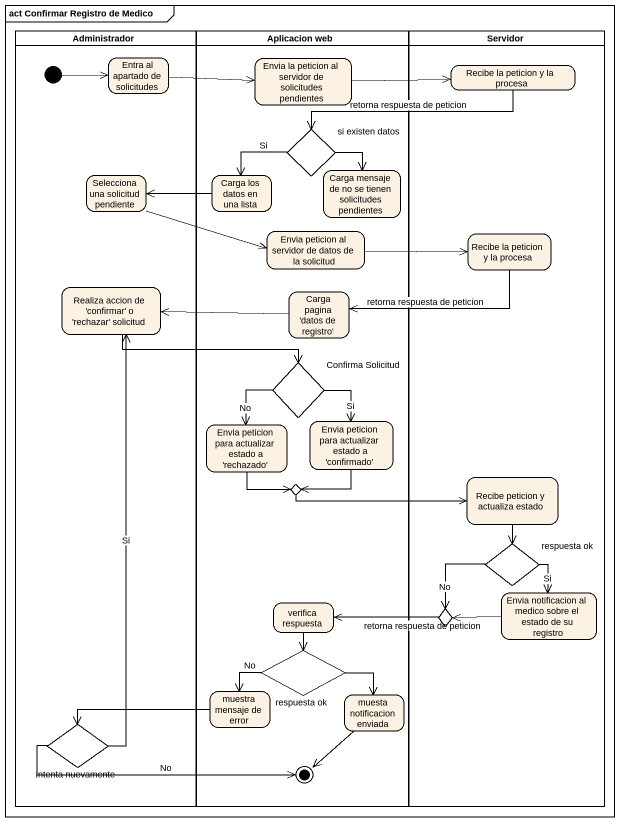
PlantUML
@startuml
mainframe act Confirmar Registro de Medico
hide empty description
state Administrador <<partition>> {
  state "Entra al apartado de solicitudes" as Entra_al_apartado_de
  state "Selecciona una solicitud pendiente" as Selecciona_una_solicitud
  state "Realiza accion de 'confirmar' o 'rechazar' solicitud" as Realiza_accion_de_confirmar
  state "Intenta nuevamente" as Intenta_nuevamente <<choice>>
  [*] -right-> Entra_al_apartado_de
}
state "Aplicacion web" as Aplicacion_web <<partition>> {
  state "Envia la peticion al servidor de solicitudes pendientes" as Envia_la_peticion_al
  state "si existen datos" as si_existen_datos <<choice>>
  state "Carga los datos en una lista" as Carga_los_datos_en_una_lista
  state "Carga mensaje de no se tienen solicitudes pendientes" as Carga_mensaje_de_no_se
  state "Envia peticion al servidor de datos de la solicitud" as Envia_peticion_al_servidor
  state "Carga pagina 'datos de registro'" as Carga_pagina_datos_de
  state "Confirma Solicitud" as Confirma_Solicitud <<choice>>
  state "Envia peticion para actualizar estado a 'rechazado'" as Envia_peticion_para
  state "Envia peticion para actualizar estado a 'confirmado'" as Envia_peticion_para_2
  state choice1 <<choice>>
  state "verifica respuesta" as verifica_respuesta
  state "respuesta ok" as respuesta_ok_2 <<choice>>
  state "muestra mensaje de error" as muestra_mensaje_de_error
  state "muesta notificacion enviada" as muesta_notificacion_enviada
  state final1 <<end>>
}
state Servidor <<partition>> {
  state "Recibe la peticion y la procesa" as Recibe_la_peticion_y_la
  state "Recibe la peticion y la procesa" as Recibe_la_peticion_y_la_2
  state "Recibe peticion y actualiza estado" as Recibe_peticion_y_actualiza
  state "respuesta ok" as respuesta_ok <<choice>>
  state "Envia notificacion al medico sobre el estado de su registro" as Envia_notificacion_al
  state choice2 <<choice>>
}
Entra_al_apartado_de -right-> Envia_la_peticion_al
Envia_la_peticion_al -right-> Recibe_la_peticion_y_la
Recibe_la_peticion_y_la -left-> si_existen_datos : retorna respuesta de peticion
si_existen_datos -left-> Carga_los_datos_en_una_lista : Si
si_existen_datos --> Carga_mensaje_de_no_se
Selecciona_una_solicitud -right-> Envia_peticion_al_servidor
Carga_los_datos_en_una_lista -left-> Selecciona_una_solicitud
Envia_peticion_al_servidor -right-> Recibe_la_peticion_y_la_2
Recibe_la_peticion_y_la_2 -left-> Carga_pagina_datos_de : retorna respuesta de peticion
Realiza_accion_de_confirmar -right-> Confirma_Solicitud
Carga_pagina_datos_de -left-> Realiza_accion_de_confirmar
Confirma_Solicitud --> Envia_peticion_para : No
Confirma_Solicitud --> Envia_peticion_para_2 : Si
Envia_peticion_para --> choice1
Envia_peticion_para_2 --> choice1
choice1 -right-> Recibe_peticion_y_actualiza
Recibe_peticion_y_actualiza --> respuesta_ok
respuesta_ok --> Envia_notificacion_al : Si
respuesta_ok --> choice2 : No
verifica_respuesta --> respuesta_ok_2
Envia_notificacion_al -left-> choice2
choice2 -left-> verifica_respuesta : retorna respuesta de peticion
respuesta_ok_2 -left-> muestra_mensaje_de_error : No
respuesta_ok_2 -right-> muesta_notificacion_enviada
muestra_mensaje_de_error -left-> Intenta_nuevamente
muesta_notificacion_enviada --> final1
Intenta_nuevamente -up-> Realiza_accion_de_confirmar : Si
Intenta_nuevamente -right-> final1 : No
@enduml
